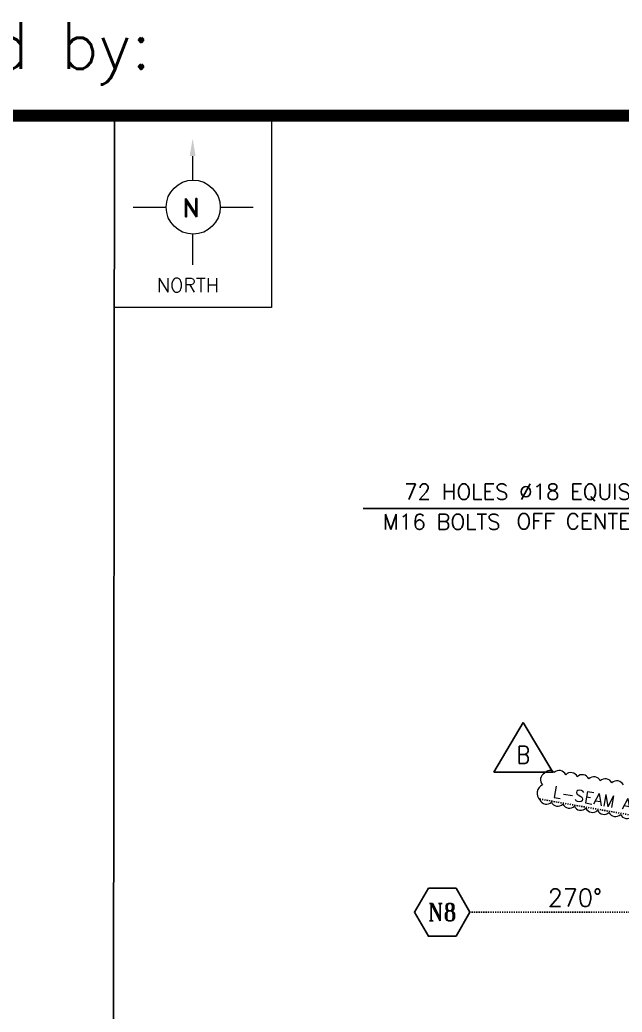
# Model space of a CAD drawing. Header units: inches. Extents: x 26960 to 35074, y -20333 to -19295.
# Drawn here: x 27187.1 to 27238.6, y -19386.9 to -19302.1 of the extents above; entities that cross this region are included whole.
import ezdxf
from ezdxf.enums import TextEntityAlignment as Align

# ---------------------------------------------------------------- set-up
doc = ezdxf.new("R2010")
doc.units = ezdxf.units.IN
doc.header["$LTSCALE"] = 200
doc.header["$MEASUREMENT"] = 0
doc.linetypes.add('CENTER', pattern=[2, 1.25, -0.25, 0.25, -0.25])
doc.linetypes.add('DASHED', pattern=[0.75, 0.5, -0.25])
doc.layers.add('B-OBJ', color=7, linetype='Continuous', lineweight=13)
doc.layers.add('OBJECT', color=7, linetype='Continuous', lineweight=18)
for name, color, linetype in [('BORDER1', 3, 'Continuous'), ('BORDER2', 7, 'Continuous'), ('CENTER', 1, 'CENTER'), ('DIMENSION', 8, 'Continuous'), ('PRINCIPAL', 7, 'Continuous'), ('text', 3, 'Continuous')]:
    doc.layers.add(name, color=color, linetype=linetype)
doc.styles.add('ROMANC', font='ROMANC', dxfattribs={"height": 5})
doc.styles.add('ROMAND', font='romand.shx', dxfattribs={"width": 0.8})
doc.styles.add('ROMANS', font='romans.shx')
doc.styles.add('ROMANT', font='romant.shx')
doc.styles.add('RS', font='ROMANS.shx', dxfattribs={"width": 0.8})
doc.styles.get("Standard").update_dxf_attribs({"font": 'romans.shx'})

# ---------------------------------------------------------------- blocks, each defined once
blk = doc.blocks.new('*U254')
at = {"layer": 'BORDER1', "color": 154, "true_color": 0x1859a9, "const_width": 1}
blk.add_lwpolyline([(0, 564), (796, 564), (796, 0), (0, 0)], close=True, dxfattribs=at)
at = {"layer": 'BORDER2', "color": 7, "style": 'ROMANS'}
blk.add_text('Printed on:                                                 Printed by:', height=4, dxfattribs=at).set_placement((0, 568))
at = {"layer": 'BORDER2', "flags": 8}
for tag, height, style, p in [('REV-B', 2.7, 'ROMANS', (662.761, 125.679)), ('REV-A', 2.7, 'ROMANS', (662.761, 118.679)), ('RE-B', 7, 'ROMANT', (745.338, 6.155))]:
    blk.add_attdef(tag, text='', height=height, dxfattribs=dict(at, style=style)).set_placement(p, align=Align.CENTER)
at = {"layer": 'BORDER2', "style": 'ROMANS', "width": 4.59626}
for tag, p, p2 in [('DATE-B', (668.47, 125.679), (681.471, 125.679)), ('DATE-A', (668.47, 118.679), (681.471, 118.679))]:
    blk.add_attdef(tag, text='', height=2.7, dxfattribs=at).set_placement(p, p2, align=Align.FIT)
at = {"layer": 'BORDER2'}
for tag, height, style, p in [('DRN-B', 2.7, 'ROMANS', (689.553, 125.679)), ('CHD-B', 2.7, 'ROMANS', (701.606, 125.679)), ('APD-B', 2.7, 'ROMANS', (713.319, 125.679)), ('DRN-A', 2.7, 'ROMANS', (689.553, 118.679)), ('CHD-A', 2.7, 'ROMANS', (701.606, 118.679)), ('APD-A', 2.7, 'ROMANS', (713.319, 118.679)), ('CONS_CONT_VEND', 3.5, 'ROMANC', (726, 61.936))]:
    blk.add_attdef(tag, text='', height=height, dxfattribs=dict(at, style=style)).set_placement(p, align=Align.CENTER)
at = {"layer": 'BORDER2', "style": 'ROMANS', "width": 0.8}
for tag, p, height in [('1:X', (670.765, 103.492), 3), ('LOC', (709.611, 103.492), 3), ('PROJ_NO', (774.837, 103.492), 3), ('CONS_DRG_NO', (681.736, 53.264), 2.5)]:
    blk.add_attdef(tag, p, '', height=height, dxfattribs=at)
at = {"layer": 'BORDER2', "lineweight": 30, "width": 0.8, "flags": 104}
for tag, p in [('COMMENTS-B', (719.88, 127.5)), ('COMMENTS-A', (719.88, 120.5))]:
    blk.add_attdef(tag, text='', height=2.2, dxfattribs=at).set_placement(p, align=Align.MIDDLE_LEFT)
at = {"layer": 'BORDER2', "style": 'ROMANS', "width": 0.8}
for tag, p in [('PROJECT_TITLE_1', (726, 45.906)), ('PROJECT_TITLE_2', (726, 40.576))]:
    blk.add_attdef(tag, text='', height=3.5, dxfattribs=at).set_placement(p, align=Align.MIDDLE)
at = {"layer": 'BORDER2', "style": 'ROMANT', "width": 0.8}
for tag, p in [('DRG_TITLE_1', (726, 29.733)), ('DRG_TITLE_2', (726, 23.033)), ('DRG_TITLE_3', (726, 16.333))]:
    blk.add_attdef(tag, text='', height=4, dxfattribs=at).set_placement(p, align=Align.CENTER)
at = {"layer": 'BORDER2', "style": 'ROMANT'}
for tag, p in [('AR', (668.953, 6.155)), ('PA', (683.032, 6.155)), ('DC', (697.088, 6.155)), ('TS', (775.941, 6.155))]:
    blk.add_attdef(tag, p, '', height=7, dxfattribs=at)
for tag, p in [('SRNO', (736.791, 6.155)), ('SH', (771.828, 6.196))]:
    blk.add_attdef(tag, text='', height=7, dxfattribs=at).set_placement(p, align=Align.RIGHT)
at = {"layer": 'BORDER2', "style": 'ROMANS', "flags": 2}
blk.add_attdef('TB_VERSION', text='', height=2, dxfattribs=at).set_placement((1, -1), align=Align.TOP_LEFT)
blk = doc.blocks.new('B')
at = {"layer": 'PRINCIPAL', "color": 6}
for p, q in [((932.85, 499.42), (922.75, 482.46)), ((932.85, 499.42), (942.96, 482.46)), ((922.75, 482.46), (942.96, 482.46))]:
    blk.add_line(p, q, dxfattribs=at)
at = {"style": 'RS', "width": 0.85}
blk.add_text('B', height=6, dxfattribs=at).set_placement((930.54, 485.36))

msp = doc.modelspace()

# ---------------------------------------------------------------- linework, layer by layer
at = {"elevation": 0.22725}
msp.add_lwpolyline([(27222.00531, -19376.30866), (27220.82153, -19378.35903), (27222.00531, -19380.40939), (27224.37286, -19380.40939), (27225.55664, -19378.35903), (27224.37286, -19376.30866)], close=True, dxfattribs=at)
at = {"layer": 'B-OBJ', "color": 6}
msp.add_lwpolyline([(27238.66571, -19367.48687, 0.52056705), (27237.68136, -19367.31064, 0.52056705), (27236.69702, -19367.13441, 0.52056705), (27235.71267, -19366.95818, 0.52056705), (27234.72832, -19366.78195, 0.52056705), (27233.74397, -19366.60572, 0.52056705), (27232.75962, -19366.42949, 0.52056705), (27231.94018, -19366.4901, 0.52056705), (27231.76395, -19367.47445, 0.52056705), (27231.5324, -19368.76777, 0.52056705), (27232.51675, -19368.944, 0.52056705), (27233.5011, -19369.12023, 0.52056705), (27234.48545, -19369.29646, 0.52056705), (27235.4698, -19369.47269, 0.52056705), (27236.45415, -19369.64892, 0.52056705), (27237.4385, -19369.82515, 0.52056705), (27238.42285, -19370.00138, 0.52056705), (27239.4072, -19370.1776, 0.52056705)], format="xyb", dxfattribs=at)
at = {"layer": 'CENTER', "ltscale": 5}
msp.add_line((27216.44434, -19343.85234, 0.22725), (27250.16214, -19343.85234, 0.22725), dxfattribs=at)
at = {"layer": 'CENTER', "linetype": 'CENTER', "ltscale": 0.0001}
for p, q in [((27249.15041, -19371.79513, 0.22725), (27231.54561, -19368.69092, 0.22725)), ((27338.00203, -19378.35903, 0.22725), (27225.55664, -19378.35903, 0.22725))]:
    msp.add_line(p, q, dxfattribs=at)
at = {"layer": 'DIMENSION'}
msp.add_line((27194.74201, -19701.29077), (27195.19966, -19310.31912), dxfattribs=at)
at = {"layer": 'OBJECT', "lineweight": 15, "ltscale": 0.8}
for p, q in [((27196.79586, -19318.10269, 0.01047), (27199.60461, -19318.10269, 0.01047)), ((27204.22575, -19318.10269, 0.01047), (27207.0345, -19318.10269, 0.01047))]:
    msp.add_line(p, q, dxfattribs=at)
msp.add_lwpolyline([(27195.19966, -19310.31912), (27208.61916, -19310.31912), (27208.61916, -19326.67227), (27195.19966, -19326.67227)], close=True, dxfattribs=at)
at = {"layer": 'OBJECT', "lineweight": 15, "ltscale": 0.8, "elevation": 0.01047}
for points in [[(27201.86952, -19313.74481), (27201.86952, -19315.79257)], [(27201.86952, -19320.41281), (27201.86952, -19323.04186)]]:
    msp.add_lwpolyline(points, dxfattribs=at)
at = {"layer": 'OBJECT', "lineweight": 15, "ltscale": 0.8}
msp.add_circle((27201.91518, -19318.10269, 0.01047), 2.31057, dxfattribs=at)
msp.add_solid([(27201.61952, -19313.74481, 0.01047), (27201.86952, -19312.24481, 0.01047), (27202.11952, -19313.74481, 0.01047)], dxfattribs=at)

# ---------------------------------------------------------------- block references
at = {"layer": 'BORDER1', "lineweight": 9}
msp.add_blockref('*U254', (26990.4983, -19874.28619), dxfattribs=at)
at = {"layer": 'DIMENSION', "color": 6, "linetype": 'DASHED', "xscale": 0.25, "yscale": 0.25, "zscale": 0.25}
msp.add_blockref('B', (26996.90682, -19486.99884), dxfattribs=at)

# ---------------------------------------------------------------- texts
at = {"color": 3, "style": 'ROMANS'}
msp.add_text('L-SEAM AT 280%%D', height=1, rotation=350.2147366, dxfattribs=at).set_placement((27232.59886, -19368.53243, -17.08977))
at = {"style": 'ROMANT', "width": 0.85}
msp.add_attdef('N8', text='', height=1.5, dxfattribs=at).set_placement((27223.18909, -19378.35903, 0.22725), align=Align.MIDDLE)
at = {"layer": 'OBJECT', "color": 3, "lineweight": 15, "style": 'RS'}
msp.add_text('NORTH', height=1.2, dxfattribs=at).set_placement((27198.81243, -19325.3745))
at = {"layer": 'text', "color": 64, "lineweight": 15, "style": 'ROMAND'}
msp.add_text('N', height=1.57468, dxfattribs=at).set_placement((27200.98204, -19318.94122, -0.01047))
at = {"layer": 'text', "style": 'ROMANS'}
for s, height, p in [('72 HOLES %%C18 EQUISPACED ', 1.3333333, (27232.94507, -19343.09531, 0.22725)), ('M16 BOLTS', 1.333333, (27223.15393, -19345.66045, 0.22725)), ('OFF CENTERED FOR ', 1.3333333, (27238.81705, -19345.62099, 0.22725)), ('270%%D', 1.5, (27234.52494, -19377.87216, 0.22725))]:
    msp.add_text(s, height=height, dxfattribs=at).set_placement(p, align=Align.CENTER)

doc.saveas('drawing.dxf')
